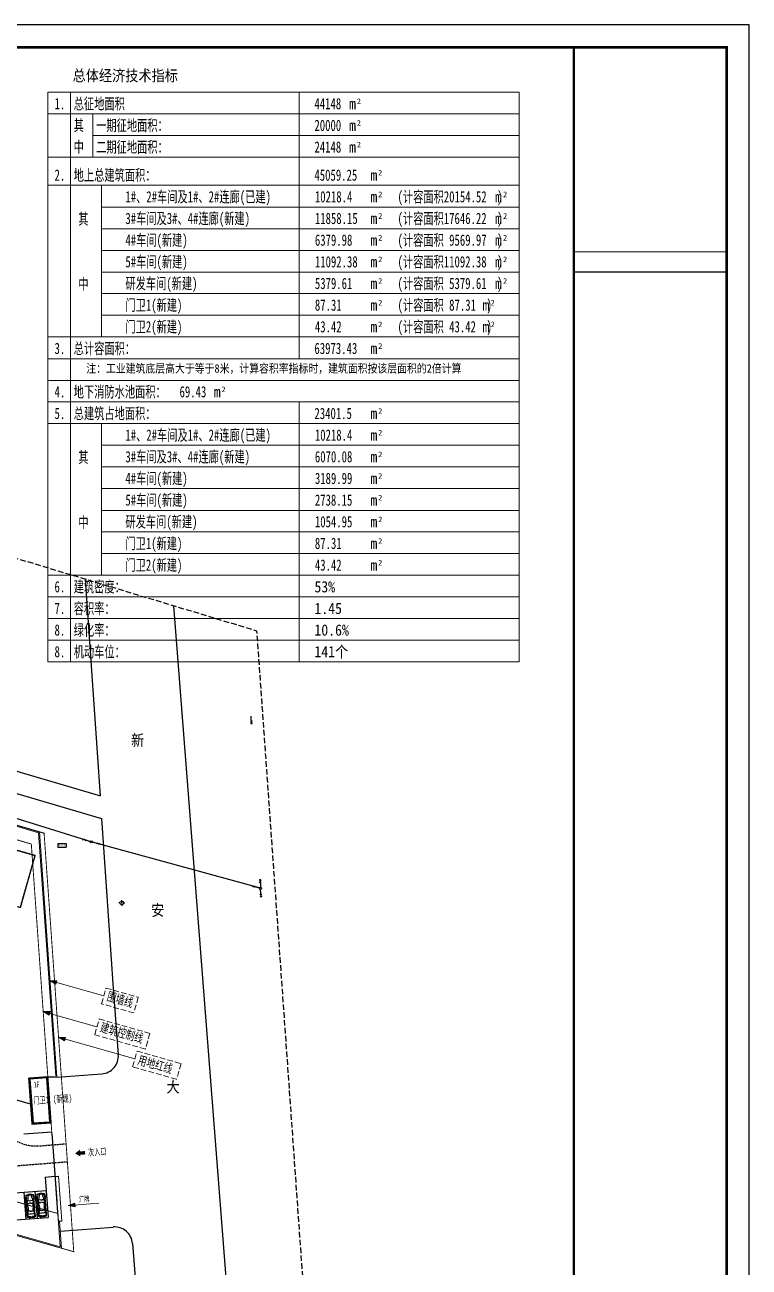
# Model space of a CAD drawing. Header units: metres. Extents: x 221342 to 221936, y -165780 to -165359.
# Drawn here: x 221775.1 to 221936.2, y -165635.7 to -165359.3 of the extents above; entities that cross this region are included whole.
import ezdxf

# ---------------------------------------------------------------- set-up
doc = ezdxf.new("R2010")
doc.units = ezdxf.units.M
for name, pattern in [('CENTER', [5.08, 3.175, -0.635, 0.635, -0.635]), ('DASH', [0.35, 0.25, -0.1]), ('X33', [28, 25, -3])]:
    doc.linetypes.add(name, pattern=pattern)
doc.layers.add('0-道路', color=22, linetype='Continuous', lineweight=0)
doc.layers.add('地形图', color=250, linetype='Continuous', lineweight=13)
for name, color, linetype in [('biao1', 5, 'Continuous'), ('COLUMN', 220, 'Continuous'), ('DLSS', 4, 'Continuous'), ('PUB_DIM', 3, 'Continuous'), ('SOLID_HATCH', 251, 'Continuous'), ('TK', 3, 'Continuous'), ('WALL', 51, 'Continuous'), ('zt-道路', 240, 'Continuous'), ('工矿建筑物及其它设施', 231, 'Continuous'), ('测量控制点', 1, 'Continuous'), ('消防车道', 3, 'Continuous'), ('管线及附属设施', 4, 'Continuous'), ('绿化', 3, 'Continuous')]:
    doc.layers.add(name, color=color, linetype=linetype)
doc.styles.add('-黑体', font='txt', dxfattribs={"width": 0.7})

# ---------------------------------------------------------------- blocks, each defined once
blk = doc.blocks.new('117001')
at = {"layer": '测量控制点', "color": 1, "linetype": 'Continuous', "flags": 128}
for points in [[(-0.4, 0), (-0.65, 0)], [(0, 0.4), (0, 0.65)], [(0.4, 0), (0.65, 0)], [(0, -0.4), (0, -0.65)]]:
    blk.add_lwpolyline(points, dxfattribs=at)
at = {"layer": '测量控制点', "color": 1, "linetype": 'Continuous'}
blk.add_circle((0, 0), 0.4, dxfattribs=at)
at = {"layer": '测量控制点', "color": 1}
blk.add_point((0, 0), dxfattribs=at)
blk = doc.blocks.new('511301')
at = {"layer": '管线及附属设施', "color": 4, "linetype": 'Continuous', "flags": 128}
for points in [[(2, 0), (0.25, 0)], [(1.24, 0.15), (1.5, 0), (1.24, -0.15)], [(1.74, 0.15), (2, 0), (1.74, -0.15)]]:
    blk.add_lwpolyline(points, dxfattribs=at)
blk = doc.blocks.new('604')
at = {"layer": '管线及附属设施', "color": 4, "linetype": 'Continuous'}
blk.add_circle((0, 0), 0.25, dxfattribs=at)
blk = doc.blocks.new('475')
at = {"layer": '工矿建筑物及其它设施', "color": 231, "linetype": 'Continuous', "flags": 128}
for points in [[(-0.9, 0.4), (0.9, 0.4)], [(-0.9, 0.4), (-0.9, -0.4)], [(0.9, 0.4), (0.9, -0.4)], [(-0.9, -0.4), (0.9, -0.4)]]:
    blk.add_lwpolyline(points, dxfattribs=at)
at = {"layer": '工矿建筑物及其它设施', "color": 231}
for points in [[(-0.399857, 0), (-0.599286, 0.013071), (-0.600143, 0)], [(-0.399857, 0), (-0.600143, 0), (-0.599286, -0.013071)], [(-0.399857, 0), (-0.596731, 0.025919), (-0.599286, 0.013071)], [(-0.399857, 0), (-0.599286, -0.013071), (-0.596731, -0.025919)], [(-0.399857, 0), (-0.59252, 0.038323), (-0.596731, 0.025919)], [(-0.399857, 0), (-0.596731, -0.025919), (-0.59252, -0.038323)], [(-0.399857, 0), (-0.586726, 0.050071), (-0.59252, 0.038323)], [(-0.399857, 0), (-0.59252, -0.038323), (-0.586726, -0.050071)], [(-0.399857, 0), (-0.579449, 0.060963), (-0.586726, 0.050071)], [(-0.399857, 0), (-0.586726, -0.050071), (-0.579449, -0.060963)], [(-0.399857, 0), (-0.570812, 0.070812), (-0.579449, 0.060963)], [(-0.399857, 0), (-0.579449, -0.060963), (-0.570812, -0.070812)], [(-0.399857, 0), (-0.560963, 0.079449), (-0.570812, 0.070812)], [(-0.399857, 0), (-0.570812, -0.070812), (-0.560963, -0.079449)], [(-0.399857, 0), (-0.550071, 0.086726), (-0.560963, 0.079449)], [(-0.399857, 0), (-0.560963, -0.079449), (-0.550071, -0.086726)], [(-0.399857, 0), (-0.538323, 0.09252), (-0.550071, 0.086726)], [(-0.399857, 0), (-0.550071, -0.086726), (-0.538323, -0.09252)], [(-0.399857, 0), (-0.525919, 0.096731), (-0.538323, 0.09252)], [(-0.399857, 0), (-0.538323, -0.09252), (-0.525919, -0.096731)], [(-0.399857, 0), (-0.513071, 0.099286), (-0.525919, 0.096731)], [(-0.399857, 0), (-0.525919, -0.096731), (-0.513071, -0.099286)], [(-0.399857, 0), (-0.5, 0.100143), (-0.513071, 0.099286)], [(-0.399857, 0), (-0.513071, -0.099286), (-0.5, -0.100143)], [(-0.399857, 0), (-0.486929, 0.099286), (-0.5, 0.100143)], [(-0.399857, 0), (-0.5, -0.100143), (-0.486929, -0.099286)], [(-0.399857, 0), (-0.474081, 0.096731), (-0.486929, 0.099286)], [(-0.399857, 0), (-0.486929, -0.099286), (-0.474081, -0.096731)], [(-0.399857, 0), (-0.461677, 0.09252), (-0.474081, 0.096731)], [(-0.399857, 0), (-0.474081, -0.096731), (-0.461677, -0.09252)], [(-0.399857, 0), (-0.449929, 0.086726), (-0.461677, 0.09252)], [(-0.399857, 0), (-0.461677, -0.09252), (-0.449929, -0.086726)], [(-0.399857, 0), (-0.439037, 0.079449), (-0.449929, 0.086726)], [(-0.399857, 0), (-0.449929, -0.086726), (-0.439037, -0.079449)], [(-0.399857, 0), (-0.429188, 0.070812), (-0.439037, 0.079449)], [(-0.399857, 0), (-0.439037, -0.079449), (-0.429188, -0.070812)], [(-0.399857, 0), (-0.420551, 0.060963), (-0.429188, 0.070812)], [(-0.399857, 0), (-0.429188, -0.070812), (-0.420551, -0.060963)], [(-0.399857, 0), (-0.413274, 0.050071), (-0.420551, 0.060963)], [(-0.399857, 0), (-0.420551, -0.060963), (-0.413274, -0.050071)], [(-0.399857, 0), (-0.40748, 0.038323), (-0.413274, 0.050071)], [(-0.399857, 0), (-0.413274, -0.050071), (-0.40748, -0.038323)], [(-0.399857, 0), (-0.403269, 0.025919), (-0.40748, 0.038323)], [(-0.399857, 0), (-0.40748, -0.038323), (-0.403269, -0.025919)], [(-0.399857, 0), (-0.400714, 0.013071), (-0.403269, 0.025919)], [(-0.399857, 0), (-0.403269, -0.025919), (-0.400714, -0.013071)], [(-0.399857, 0), (-0.400714, -0.013071), (-0.399857, 0)], [(0.100143, 0), (-0.099286, 0.013071), (-0.100143, 0)], [(0.100143, 0), (-0.100143, 0), (-0.099286, -0.013071)], [(0.100143, 0), (-0.096731, 0.025919), (-0.099286, 0.013071)], [(0.100143, 0), (-0.099286, -0.013071), (-0.096731, -0.025919)], [(0.100143, 0), (-0.09252, 0.038323), (-0.096731, 0.025919)], [(0.100143, 0), (-0.096731, -0.025919), (-0.09252, -0.038323)], [(0.100143, 0), (-0.086726, 0.050071), (-0.09252, 0.038323)], [(0.100143, 0), (-0.09252, -0.038323), (-0.086726, -0.050071)], [(0.100143, 0), (-0.079449, 0.060963), (-0.086726, 0.050071)], [(0.100143, 0), (-0.086726, -0.050071), (-0.079449, -0.060963)], [(0.100143, 0), (-0.070812, 0.070812), (-0.079449, 0.060963)], [(0.100143, 0), (-0.079449, -0.060963), (-0.070812, -0.070812)], [(0.100143, 0), (-0.060963, 0.079449), (-0.070812, 0.070812)], [(0.100143, 0), (-0.070812, -0.070812), (-0.060963, -0.079449)], [(0.100143, 0), (-0.050071, 0.086726), (-0.060963, 0.079449)], [(0.100143, 0), (-0.060963, -0.079449), (-0.050071, -0.086726)], [(0.100143, 0), (-0.038323, 0.09252), (-0.050071, 0.086726)], [(0.100143, 0), (-0.050071, -0.086726), (-0.038323, -0.09252)], [(0.100143, 0), (-0.025919, 0.096731), (-0.038323, 0.09252)], [(0.100143, 0), (-0.038323, -0.09252), (-0.025919, -0.096731)], [(0.100143, 0), (-0.013071, 0.099286), (-0.025919, 0.096731)], [(0.100143, 0), (-0.025919, -0.096731), (-0.013071, -0.099286)], [(0.100143, 0), (0, 0.100143), (-0.013071, 0.099286)], [(0.100143, 0), (-0.013071, -0.099286), (0, -0.100143)], [(0.100143, 0), (0.013071, 0.099286), (0, 0.100143)], [(0.100143, 0), (0, -0.100143), (0.013071, -0.099286)], [(0.100143, 0), (0.025919, 0.096731), (0.013071, 0.099286)], [(0.100143, 0), (0.013071, -0.099286), (0.025919, -0.096731)], [(0.100143, 0), (0.038323, 0.09252), (0.025919, 0.096731)], [(0.100143, 0), (0.025919, -0.096731), (0.038323, -0.09252)], [(0.100143, 0), (0.050071, 0.086726), (0.038323, 0.09252)], [(0.100143, 0), (0.038323, -0.09252), (0.050071, -0.086726)], [(0.100143, 0), (0.060963, 0.079449), (0.050071, 0.086726)], [(0.100143, 0), (0.050071, -0.086726), (0.060963, -0.079449)], [(0.100143, 0), (0.070812, 0.070812), (0.060963, 0.079449)], [(0.100143, 0), (0.060963, -0.079449), (0.070812, -0.070812)], [(0.100143, 0), (0.079449, 0.060963), (0.070812, 0.070812)], [(0.100143, 0), (0.070812, -0.070812), (0.079449, -0.060963)], [(0.100143, 0), (0.086726, 0.050071), (0.079449, 0.060963)], [(0.100143, 0), (0.079449, -0.060963), (0.086726, -0.050071)], [(0.100143, 0), (0.09252, 0.038323), (0.086726, 0.050071)], [(0.100143, 0), (0.086726, -0.050071), (0.09252, -0.038323)], [(0.100143, 0), (0.096731, 0.025919), (0.09252, 0.038323)], [(0.100143, 0), (0.09252, -0.038323), (0.096731, -0.025919)], [(0.100143, 0), (0.099286, 0.013071), (0.096731, 0.025919)], [(0.100143, 0), (0.096731, -0.025919), (0.099286, -0.013071)], [(0.100143, 0), (0.099286, -0.013071), (0.100143, 0)], [(0.600143, 0), (0.400714, 0.013071), (0.399857, 0)], [(0.600143, 0), (0.399857, 0), (0.400714, -0.013071)], [(0.600143, 0), (0.403269, 0.025919), (0.400714, 0.013071)], [(0.600143, 0), (0.400714, -0.013071), (0.403269, -0.025919)], [(0.600143, 0), (0.40748, 0.038323), (0.403269, 0.025919)], [(0.600143, 0), (0.403269, -0.025919), (0.40748, -0.038323)], [(0.600143, 0), (0.413274, 0.050071), (0.40748, 0.038323)], [(0.600143, 0), (0.40748, -0.038323), (0.413274, -0.050071)], [(0.600143, 0), (0.420551, 0.060963), (0.413274, 0.050071)], [(0.600143, 0), (0.413274, -0.050071), (0.420551, -0.060963)], [(0.600143, 0), (0.429188, 0.070812), (0.420551, 0.060963)], [(0.600143, 0), (0.420551, -0.060963), (0.429188, -0.070812)], [(0.600143, 0), (0.439037, 0.079449), (0.429188, 0.070812)], [(0.600143, 0), (0.429188, -0.070812), (0.439037, -0.079449)], [(0.600143, 0), (0.449929, 0.086726), (0.439037, 0.079449)], [(0.600143, 0), (0.439037, -0.079449), (0.449929, -0.086726)], [(0.600143, 0), (0.461677, 0.09252), (0.449929, 0.086726)], [(0.600143, 0), (0.449929, -0.086726), (0.461677, -0.09252)], [(0.600143, 0), (0.474081, 0.096731), (0.461677, 0.09252)], [(0.600143, 0), (0.461677, -0.09252), (0.474081, -0.096731)], [(0.600143, 0), (0.486929, 0.099286), (0.474081, 0.096731)], [(0.600143, 0), (0.474081, -0.096731), (0.486929, -0.099286)], [(0.600143, 0), (0.5, 0.100143), (0.486929, 0.099286)], [(0.600143, 0), (0.486929, -0.099286), (0.5, -0.100143)], [(0.600143, 0), (0.513071, 0.099286), (0.5, 0.100143)], [(0.600143, 0), (0.5, -0.100143), (0.513071, -0.099286)], [(0.600143, 0), (0.525919, 0.096731), (0.513071, 0.099286)], [(0.600143, 0), (0.513071, -0.099286), (0.525919, -0.096731)], [(0.600143, 0), (0.538323, 0.09252), (0.525919, 0.096731)], [(0.600143, 0), (0.525919, -0.096731), (0.538323, -0.09252)], [(0.600143, 0), (0.550071, 0.086726), (0.538323, 0.09252)], [(0.600143, 0), (0.538323, -0.09252), (0.550071, -0.086726)], [(0.600143, 0), (0.560963, 0.079449), (0.550071, 0.086726)], [(0.600143, 0), (0.550071, -0.086726), (0.560963, -0.079449)], [(0.600143, 0), (0.570812, 0.070812), (0.560963, 0.079449)], [(0.600143, 0), (0.560963, -0.079449), (0.570812, -0.070812)], [(0.600143, 0), (0.579449, 0.060963), (0.570812, 0.070812)], [(0.600143, 0), (0.570812, -0.070812), (0.579449, -0.060963)], [(0.600143, 0), (0.586726, 0.050071), (0.579449, 0.060963)], [(0.600143, 0), (0.579449, -0.060963), (0.586726, -0.050071)], [(0.600143, 0), (0.59252, 0.038323), (0.586726, 0.050071)], [(0.600143, 0), (0.586726, -0.050071), (0.59252, -0.038323)], [(0.600143, 0), (0.596731, 0.025919), (0.59252, 0.038323)], [(0.600143, 0), (0.59252, -0.038323), (0.596731, -0.025919)], [(0.600143, 0), (0.599286, 0.013071), (0.596731, 0.025919)], [(0.600143, 0), (0.596731, -0.025919), (0.599286, -0.013071)], [(0.600143, 0), (0.599286, -0.013071), (0.600143, 0)]]:
    blk.add_solid(points, dxfattribs=at)
blk = doc.blocks.new('jhhjj')
at = {"layer": 'COLUMN', "linetype": 'Continuous'}
h = blk.add_hatch(color=220, dxfattribs=at)
h.paths.add_polyline_path([(517197310, 382737018), (517196508, 382735929), (517197821, 382735607)])
h.paths.add_polyline_path([(517198496, 382737048), (517197438, 382736665), (517197693, 382735960), (517198751, 382736343)])
blk = doc.blocks.new('_F27')
for p, q in [((-2489, 522), (-2514, 196)), ((-2514, -206), (-2514, 196)), ((-2489, 522), (-2426, 736)), ((-2426, 736), (-2389, 824)), ((-2389, 824), (-1610, 874)), ((-2389, 824), (-1560, 874)), ((-2264, 812), (-2389, 824)), ((-2364, 522), (-2389, 196)), ((-2389, -206), (-2389, 196)), ((-2326, 736), (-2364, 522)), ((-2326, 736), (-2351, 596)), ((-2351, 594), (-2351, 596)), ((-2326, 736), (-2288, 811)), ((-2301, 196), (-2276, 522)), ((-2301, 196), (-2301, -206)), ((-2200, 786), (-2288, 811)), ((-2276, 522), (-2238, 736)), ((-2200, 786), (-2238, 736)), ((-1560, 874), (-2212, 815)), ((-2208, 815), (-2211, 814)), ((-1660, 862), (-2208, 815)), ((-1446, 761), (-2200, 786)), ((-1622, 510), (-1685, 196)), ((-1685, -206), (-1685, 196)), ((-1560, 874), (-1660, 862)), ((-1622, 510), (-1547, 698)), ((-1617, 869), (-1620, 866)), ((-1208, 874), (-1610, 874)), ((-1547, 698), (-1446, 761)), ((-1145, 799), (-1446, 761)), ((-1019, 572), (-1446, 761)), ((-1208, 874), (980, 889)), ((-1145, 799), (-682, 557)), ((-1145, 799), (124, 799)), ((-1082, 145), (-1070, 371)), ((-1082, 145), (-1082, -156)), ((-1070, 371), (-1057, 510)), ((-1019, 572), (-1057, 510)), ((-680, 556), (-1019, 572)), ((-1019, 572), (-479, 547)), ((-743, 849), (-793, 874)), ((-730, 799), (-743, 849)), ((-630, 555), (-730, 799)), ((-680, 556), (-630, 555)), ((-642, 799), (-605, 554)), ((-605, 554), (-630, 555)), ((-479, 547), (-605, 554)), ((61, 547), (-479, 547)), ((-2, 547), (-27, 877)), ((124, 799), (61, 547)), ((61, 547), (564, 572)), ((941, 773), (124, 799)), ((564, 572), (941, 773)), ((564, 572), (614, 522)), ((1079, 748), (614, 522)), ((614, 522), (677, 371)), ((677, 371), (714, 145)), ((714, -156), (714, 145)), ((941, 773), (941, 874)), ((983, 777), (941, 773)), ((941, 773), (987, 765)), ((980, 902), (995, 790)), ((980, 790), (980, 898)), ((995, 790), (980, 790)), ((980, 790), (992, 746)), ((984, 905), (1020, 939)), ((992, 746), (1021, 747)), ((995, 790), (1022, 746)), ((1022, 748), (995, 790)), ((1021, 747), (1022, 748)), ((1053, 768), (1022, 746)), ((1036, 935), (1062, 857)), ((1036, 756), (1079, 748)), ((1051, 889), (1497, 893)), ((1057, 776), (1062, 857)), ((1770, 849), (1058, 784)), ((1204, 585), (1079, 748)), ((1795, 472), (1204, 585)), ((1280, 196), (1204, 585)), ((1280, 196), (1280, -206)), ((1506, 899), (2121, 899)), ((2461, 849), (1770, 849)), ((2222, 397), (1795, 472)), ((2272, 876), (2121, 899)), ((2523, 321), (2222, 397)), ((2272, 876), (2272, 874)), ((2437, 851), (2272, 876)), ((2511, 874), (2287, 874)), ((2398, 849), (2461, 773)), ((2437, 850), (2433, 851)), ((2498, 773), (2436, 849)), ((2511, 874), (2450, 850)), ((2461, 773), (2523, 321)), ((2561, 321), (2498, 773)), ((2599, 773), (2511, 874)), ((2523, 321), (2586, 321)), ((2523, 321), (2561, 196)), ((2580, 196), (2542, 321)), ((2561, 196), (2561, -206)), ((2611, 196), (2574, 321)), ((2580, 321), (2618, 196)), ((2580, 196), (2580, -206)), ((2599, 773), (2687, 321)), ((2611, 196), (2611, -206)), ((2618, -206), (2618, 196)), ((2687, 321), (2699, 196)), ((2699, -206), (2699, 196)), ((-2489, -533), (-2514, -206)), ((-2489, -533), (-2426, -747)), ((-2426, -747), (-2389, -835)), ((-2389, -206), (-2364, -533)), ((-2389, -835), (-2264, -823)), ((-1560, -885), (-2389, -835)), ((-1610, -885), (-2389, -835)), ((-2326, -747), (-2364, -533)), ((-2351, -607), (-2351, -605)), ((-2351, -607), (-2326, -747)), ((-2326, -747), (-2288, -822)), ((-2276, -533), (-2301, -206)), ((-2288, -822), (-2200, -797)), ((-2276, -533), (-2238, -747)), ((-2200, -797), (-2238, -747)), ((-2212, -826), (-1560, -885)), ((-2208, -826), (-2211, -825)), ((-1660, -872), (-2208, -826)), ((-1446, -772), (-2200, -797)), ((-1685, -206), (-1622, -520)), ((-1560, -885), (-1660, -872)), ((-1622, -520), (-1547, -709)), ((-1621, -877), (-1617, -880)), ((-1610, -885), (-1208, -885)), ((-1547, -709), (-1446, -772)), ((-1019, -583), (-1446, -772)), ((-1145, -809), (-1446, -772)), ((-1208, -885), (980, -900)), ((-682, -568), (-1145, -809)), ((-1145, -809), (124, -809)), ((-1070, -382), (-1082, -156)), ((-1057, -520), (-1070, -382)), ((-1019, -583), (-1057, -520)), ((-479, -558), (-1019, -583)), ((-1019, -583), (-680, -567)), ((-743, -860), (-793, -885)), ((-743, -860), (-730, -809)), ((-730, -809), (-630, -566)), ((-680, -567), (-682, -568)), ((-680, -567), (-630, -566)), ((-605, -565), (-642, -809)), ((-630, -566), (-605, -565)), ((-605, -565), (-479, -558)), ((61, -558), (-479, -558)), ((-2, -558), (-27, -884)), ((61, -558), (124, -809)), ((564, -583), (61, -558)), ((941, -784), (124, -809)), ((614, -533), (564, -583)), ((564, -583), (941, -784)), ((677, -382), (614, -533)), ((1079, -759), (614, -533)), ((714, -156), (677, -382)), ((987, -776), (941, -784)), ((983, -788), (941, -784)), ((941, -885), (941, -784)), ((992, -757), (980, -800)), ((995, -800), (980, -800)), ((995, -800), (980, -913)), ((980, -909), (980, -800)), ((984, -916), (1020, -950)), ((992, -757), (1021, -758)), ((995, -800), (1022, -757)), ((1022, -758), (995, -800)), ((1021, -758), (1022, -758)), ((1022, -757), (1053, -779)), ((1036, -767), (1079, -759)), ((1036, -946), (1062, -867)), ((1051, -901), (1497, -904)), ((1057, -787), (1062, -867)), ((1770, -860), (1058, -795)), ((1204, -596), (1079, -759)), ((1204, -596), (1280, -206)), ((1795, -483), (1204, -596)), ((2121, -910), (1506, -910)), ((1770, -860), (2461, -860)), ((1795, -483), (2222, -407)), ((2121, -910), (2272, -887)), ((2270, -887), (2121, -910)), ((2523, -332), (2222, -407)), ((2437, -861), (2272, -887)), ((2272, -885), (2272, -887)), ((2285, -885), (2511, -885)), ((2398, -860), (2461, -784)), ((2436, -860), (2498, -784)), ((2437, -861), (2436, -860)), ((2450, -861), (2511, -885)), ((2523, -332), (2461, -784)), ((2561, -332), (2498, -784)), ((2599, -784), (2511, -885)), ((2523, -332), (2561, -206)), ((2586, -332), (2523, -332)), ((2580, -206), (2542, -332)), ((2618, -6), (2561, -6)), ((2574, -332), (2611, -206)), ((2618, -206), (2580, -332)), ((2687, -332), (2599, -784)), ((2687, -332), (2699, -206))]:
    blk.add_line(p, q)
for centre, start, end in [((990, 898), 132.96497, 179.74535), ((1027, 932), 18.15727, 132.96497), ((1047, 776), 305.15418, 356.86364), ((990, -909), 180.25465, 227.03503), ((1027, -942), 227.03503, 341.84273), ((1047, -787), 3.17983, 54.84582)]:
    blk.add_arc(centre, 10, start, end)
at = {"width": 0.8, "flags": 9}
for tag in ['XSIZE', 'YSIZE']:
    blk.add_attdef(tag, (0, 0), '', height=0.5, dxfattribs=at)

msp = doc.modelspace()

# ---------------------------------------------------------------- hatches: boundary and pattern name
at = {"layer": 'PUB_DIM', "lineweight": 0}
for points in [[(221780.66, -165571.98), (221782.2, -165572), (221781.98, -165572.77)], [(221779.15, -165578.85), (221780.68, -165578.87), (221780.46, -165579.64)], [(221782.55, -165584.58), (221784.09, -165584.6), (221783.87, -165585.37)], [(221784.72, -165622.03), (221786.17, -165621.51), (221786.23, -165622.31)]]:
    msp.add_hatch(color=20, dxfattribs=at).paths.add_polyline_path(points)

# ---------------------------------------------------------------- linework, layer by layer
at = {"color": 1, "linetype": 'CENTER', "ltscale": 0.005, "const_width": 0.2, "flags": 128}
msp.add_lwpolyline([(221603.92, -165580.58), (221610.9, -165556.03), (221478.7, -165518.47), (221496.5, -165456.12), (221779.34, -165539.17), (221785.94, -165632.29), (221603.92, -165580.58)], dxfattribs=at)
at = {"color": 1, "linetype": 'DASH', "ltscale": 0.005, "const_width": 0.2, "flags": 128}
msp.add_lwpolyline([(221484.85, -165520.22), (221501.79, -165460.9), (221776.5, -165541.57), (221782.33, -165623.78), (221605.89, -165573.66)], dxfattribs=at)
at = {"layer": '0-道路', "linetype": 'Continuous'}
for p, q in [((221778.32, -165538.87), (221617.87, -165491.76)), ((221778.09, -165539.05), (221635.31, -165497.13)), ((221781.93, -165593.24), (221778.09, -165539.05)), ((221782.19, -165593.46), (221778.32, -165538.87)), ((221782.93, -165631.19), (221604.11, -165580.39)), ((221783.19, -165631.51), (221604.27, -165580.69)), ((221780.18, -165593.37), (221781.93, -165593.24)), ((221780.19, -165593.61), (221782.19, -165593.46)), ((221782.93, -165631.19), (221781.82, -165615.55)), ((221783.26, -165625.47), (221782.56, -165615.5)), ((221783.74, -165615.4), (221783.74, -165615.4)), ((221782.52, -165625.53), (221783.26, -165625.47)), ((221783.19, -165631.51), (221782.76, -165625.51))]:
    msp.add_line(p, q, dxfattribs=at)
at = {"layer": '0-道路', "linetype": 'Continuous', "flags": 128}
msp.add_lwpolyline([(221782.56, -165615.5), (221781.82, -165615.55), (221782.52, -165625.53), (221783.26, -165625.48)], close=True, dxfattribs=at)
at = {"layer": 'biao1', "color": 5, "linetype": 'Continuous', "flags": 128}
msp.add_lwpolyline([(221827.49, -165551.4), (221789.84, -165541.08), (221745.24, -165527.22), (221697, -165513.97), (221634.14, -165495.01), (221560.55, -165473.5), (221480.71, -165450.26)], dxfattribs=at)
at = {"layer": 'COLUMN', "color": 211, "linetype": 'DASH', "ltscale": 5, "flags": 128}
msp.add_lwpolyline([(221377.58, -165692.79), (221605.98, -165757.66), (221638.77, -165642.23), (221841.27, -165699.75), (221826.7, -165494.17), (221465, -165385.02)], close=True, dxfattribs=at)
at = {"layer": 'DLSS', "linetype": 'X33', "const_width": 0.2, "flags": 128}
msp.add_lwpolyline([(221791.72, -165529.74), (221791.8, -165530.85)], dxfattribs=at)
at = {"layer": 'PUB_DIM', "color": 1, "lineweight": 0}
for p, q in [((221885.06, -165374.26), (221780.18, -165374.26)), ((221780.18, -165374.26), (221885.06, -165374.26)), ((221785.18, -165374.26), (221785.18, -165501.05)), ((221836.1, -165374.26), (221836.1, -165394.97)), ((221780.18, -165379.08), (221885.06, -165379.08)), ((221780.18, -165379.08), (221885.06, -165379.08)), ((221780.18, -165379.08), (221885.06, -165379.08)), ((221780.18, -165379.08), (221885.06, -165379.08)), ((221780.18, -165379.08), (221885.06, -165379.08)), ((221785.18, -165379.08), (221885.06, -165379.08)), ((221785.18, -165379.08), (221885.06, -165379.08)), ((221785.18, -165379.08), (221885.06, -165379.08)), ((221785.18, -165379.08), (221885.06, -165379.08)), ((221785.18, -165379.08), (221885.06, -165379.08)), ((221785.18, -165379.08), (221885.06, -165379.08)), ((221785.18, -165379.08), (221885.06, -165379.08)), ((221785.18, -165379.08), (221885.06, -165379.08)), ((221790.18, -165379.08), (221790.18, -165388.72)), ((221790.18, -165383.9), (221885.06, -165383.9)), ((221790.18, -165383.9), (221885.06, -165383.9)), ((221790.18, -165383.9), (221885.06, -165383.9)), ((221790.18, -165383.9), (221885.06, -165383.9)), ((221790.18, -165383.9), (221885.06, -165383.9)), ((221790.18, -165383.9), (221885.06, -165383.9)), ((221790.18, -165383.9), (221885.06, -165383.9)), ((221790.18, -165383.9), (221885.06, -165383.9)), ((221790.18, -165383.9), (221885.06, -165383.9)), ((221790.18, -165383.9), (221885.06, -165383.9)), ((221790.18, -165383.9), (221885.06, -165383.9)), ((221790.18, -165383.9), (221885.06, -165383.9)), ((221790.18, -165383.9), (221885.06, -165383.9)), ((221780.18, -165388.72), (221885.06, -165388.72)), ((221780.18, -165388.72), (221885.06, -165388.72)), ((221780.18, -165388.72), (221885.06, -165388.72)), ((221780.18, -165388.72), (221885.06, -165388.72)), ((221780.18, -165388.72), (221885.06, -165388.72)), ((221785.18, -165388.72), (221885.06, -165388.72)), ((221785.18, -165388.72), (221885.06, -165388.72)), ((221785.18, -165388.72), (221885.06, -165388.72)), ((221785.18, -165388.72), (221885.06, -165388.72)), ((221785.18, -165388.72), (221885.06, -165388.72)), ((221785.18, -165388.72), (221885.06, -165388.72)), ((221785.18, -165388.72), (221885.06, -165388.72)), ((221785.18, -165388.72), (221885.06, -165388.72)), ((221790.18, -165388.72), (221885.06, -165388.72)), ((221790.18, -165388.72), (221885.06, -165388.72)), ((221790.18, -165388.72), (221885.06, -165388.72)), ((221790.18, -165388.72), (221885.06, -165388.72)), ((221790.18, -165388.72), (221885.06, -165388.72)), ((221790.18, -165388.72), (221885.06, -165388.72)), ((221790.18, -165388.72), (221885.06, -165388.72)), ((221790.18, -165388.72), (221885.06, -165388.72)), ((221790.18, -165388.72), (221885.06, -165388.72)), ((221790.18, -165388.72), (221885.06, -165388.72)), ((221790.18, -165388.72), (221885.06, -165388.72)), ((221790.18, -165388.72), (221885.06, -165388.72)), ((221780.18, -165394.97), (221885.06, -165394.97)), ((221785.18, -165394.97), (221885.06, -165394.97)), ((221785.18, -165394.97), (221885.06, -165394.97)), ((221785.18, -165394.97), (221885.06, -165394.97)), ((221792.08, -165394.97), (221792.08, -165428.72)), ((221836.1, -165394.97), (221836.1, -165433.55)), ((221792.08, -165399.8), (221885.06, -165399.8)), ((221792.08, -165399.8), (221885.06, -165399.8)), ((221792.08, -165399.8), (221885.06, -165399.8)), ((221792.08, -165399.8), (221885.06, -165399.8)), ((221792.08, -165404.62), (221885.06, -165404.62)), ((221792.08, -165404.62), (221885.06, -165404.62)), ((221792.08, -165404.62), (221885.06, -165404.62)), ((221792.08, -165404.62), (221885.06, -165404.62)), ((221792.08, -165409.44), (221885.06, -165409.44)), ((221792.08, -165409.44), (221885.06, -165409.44)), ((221792.08, -165409.44), (221885.06, -165409.44)), ((221792.08, -165409.44), (221885.06, -165409.44)), ((221792.08, -165414.26), (221885.06, -165414.26)), ((221792.08, -165414.26), (221885.06, -165414.26)), ((221792.08, -165414.26), (221885.06, -165414.26)), ((221792.08, -165414.26), (221885.06, -165414.26)), ((221792.08, -165419.08), (221885.06, -165419.08)), ((221792.08, -165419.08), (221885.06, -165419.08)), ((221792.08, -165419.08), (221885.06, -165419.08)), ((221792.08, -165419.08), (221885.06, -165419.08)), ((221792.08, -165423.9), (221885.06, -165423.9)), ((221792.08, -165423.9), (221885.06, -165423.9)), ((221792.08, -165423.9), (221885.06, -165423.9)), ((221792.08, -165423.9), (221885.06, -165423.9)), ((221780.18, -165428.72), (221885.06, -165428.72)), ((221780.18, -165433.55), (221885.06, -165433.55)), ((221780.18, -165438.37), (221885.06, -165438.37)), ((221780.18, -165443.19), (221885.06, -165443.19)), ((221780.18, -165443.19), (221885.06, -165443.19)), ((221792.08, -165443.19), (221885.06, -165443.19)), ((221792.08, -165443.19), (221885.06, -165443.19)), ((221792.08, -165443.19), (221885.06, -165443.19)), ((221836.1, -165443.19), (221836.1, -165491.4)), ((221780.18, -165448.01), (221885.06, -165448.01)), ((221792.08, -165448.01), (221792.08, -165481.76)), ((221792.08, -165452.83), (221885.06, -165452.83)), ((221792.08, -165452.83), (221885.06, -165452.83)), ((221792.08, -165452.83), (221885.06, -165452.83)), ((221792.08, -165452.83), (221885.06, -165452.83)), ((221792.08, -165457.65), (221885.06, -165457.65)), ((221792.08, -165457.65), (221885.06, -165457.65)), ((221792.08, -165457.65), (221885.06, -165457.65)), ((221792.08, -165457.65), (221885.06, -165457.65)), ((221792.08, -165462.47), (221885.06, -165462.47)), ((221792.08, -165462.47), (221885.06, -165462.47)), ((221792.08, -165462.47), (221885.06, -165462.47)), ((221792.08, -165462.47), (221885.06, -165462.47)), ((221792.08, -165467.3), (221885.06, -165467.3)), ((221792.08, -165472.12), (221885.06, -165472.12)), ((221792.08, -165476.94), (221885.06, -165476.94)), ((221792.08, -165476.94), (221885.06, -165476.94)), ((221792.08, -165476.94), (221885.06, -165476.94)), ((221792.08, -165476.94), (221885.06, -165476.94)), ((221792.08, -165476.94), (221885.06, -165476.94)), ((221792.08, -165476.94), (221885.06, -165476.94)), ((221792.08, -165476.94), (221885.06, -165476.94)), ((221792.08, -165476.94), (221885.06, -165476.94)), ((221792.08, -165476.94), (221885.06, -165476.94)), ((221792.08, -165476.94), (221885.06, -165476.94)), ((221792.08, -165476.94), (221885.06, -165476.94)), ((221792.08, -165476.94), (221885.06, -165476.94)), ((221792.08, -165476.94), (221885.06, -165476.94)), ((221792.08, -165476.94), (221885.06, -165476.94)), ((221792.08, -165476.94), (221885.06, -165476.94)), ((221792.08, -165476.94), (221885.06, -165476.94)), ((221792.08, -165476.94), (221885.06, -165476.94)), ((221792.08, -165476.94), (221885.06, -165476.94)), ((221792.08, -165476.94), (221885.06, -165476.94)), ((221792.08, -165476.94), (221885.06, -165476.94)), ((221792.08, -165476.94), (221885.06, -165476.94)), ((221792.08, -165476.94), (221885.06, -165476.94)), ((221792.08, -165476.94), (221885.06, -165476.94)), ((221792.08, -165476.94), (221885.06, -165476.94)), ((221792.08, -165476.94), (221885.06, -165476.94)), ((221792.08, -165476.94), (221885.06, -165476.94)), ((221792.08, -165476.94), (221885.06, -165476.94)), ((221792.08, -165476.94), (221885.06, -165476.94)), ((221792.08, -165476.94), (221885.06, -165476.94)), ((221792.08, -165476.94), (221885.06, -165476.94)), ((221792.08, -165476.94), (221885.06, -165476.94)), ((221792.08, -165476.94), (221885.06, -165476.94)), ((221792.08, -165476.94), (221885.06, -165476.94)), ((221792.08, -165476.94), (221885.06, -165476.94)), ((221792.08, -165476.94), (221885.06, -165476.94)), ((221792.08, -165476.94), (221885.06, -165476.94)), ((221792.08, -165476.94), (221885.06, -165476.94)), ((221792.08, -165476.94), (221885.06, -165476.94)), ((221792.08, -165476.94), (221885.06, -165476.94)), ((221792.08, -165476.94), (221885.06, -165476.94)), ((221792.08, -165476.94), (221885.06, -165476.94)), ((221792.08, -165476.94), (221885.06, -165476.94)), ((221792.08, -165476.94), (221885.06, -165476.94)), ((221792.08, -165476.94), (221885.06, -165476.94)), ((221792.08, -165476.94), (221885.06, -165476.94)), ((221792.08, -165476.94), (221885.06, -165476.94)), ((221792.08, -165476.94), (221885.06, -165476.94)), ((221792.08, -165476.94), (221885.06, -165476.94)), ((221792.08, -165476.94), (221885.06, -165476.94)), ((221792.08, -165476.94), (221885.06, -165476.94)), ((221792.08, -165476.94), (221885.06, -165476.94)), ((221792.08, -165476.94), (221885.06, -165476.94)), ((221792.08, -165476.94), (221885.06, -165476.94)), ((221792.08, -165476.94), (221885.06, -165476.94)), ((221792.08, -165476.94), (221885.06, -165476.94)), ((221792.08, -165476.94), (221885.06, -165476.94)), ((221792.08, -165476.94), (221885.06, -165476.94)), ((221792.08, -165476.94), (221885.06, -165476.94)), ((221796.26, -165476.94), (221885.06, -165476.94)), ((221796.26, -165476.94), (221885.06, -165476.94)), ((221796.26, -165476.94), (221885.06, -165476.94)), ((221796.26, -165476.94), (221885.06, -165476.94)), ((221796.26, -165476.94), (221885.06, -165476.94)), ((221796.26, -165476.94), (221885.06, -165476.94)), ((221796.26, -165476.94), (221885.06, -165476.94)), ((221796.26, -165476.94), (221885.06, -165476.94)), ((221796.26, -165476.94), (221885.06, -165476.94)), ((221796.26, -165476.94), (221885.06, -165476.94)), ((221796.26, -165476.94), (221885.06, -165476.94)), ((221796.26, -165476.94), (221885.06, -165476.94)), ((221796.26, -165476.94), (221885.06, -165476.94)), ((221796.26, -165476.94), (221885.06, -165476.94)), ((221796.26, -165476.94), (221885.06, -165476.94)), ((221796.26, -165476.94), (221885.06, -165476.94)), ((221796.26, -165476.94), (221885.06, -165476.94)), ((221796.26, -165476.94), (221885.06, -165476.94)), ((221796.26, -165476.94), (221885.06, -165476.94)), ((221796.26, -165476.94), (221885.06, -165476.94)), ((221796.26, -165476.94), (221885.06, -165476.94)), ((221796.26, -165476.94), (221885.06, -165476.94)), ((221796.26, -165476.94), (221885.06, -165476.94)), ((221796.26, -165476.94), (221885.06, -165476.94)), ((221796.26, -165476.94), (221885.06, -165476.94)), ((221796.26, -165476.94), (221885.06, -165476.94)), ((221780.18, -165481.76), (221885.06, -165481.76)), ((221780.18, -165481.76), (221885.06, -165481.76)), ((221785.18, -165481.76), (221885.06, -165481.76)), ((221785.18, -165481.76), (221885.06, -165481.76)), ((221785.18, -165481.76), (221885.06, -165481.76)), ((221785.18, -165481.76), (221885.06, -165481.76)), ((221785.18, -165481.76), (221885.06, -165481.76)), ((221785.18, -165481.76), (221885.06, -165481.76)), ((221785.18, -165481.76), (221885.06, -165481.76)), ((221785.18, -165481.76), (221885.06, -165481.76)), ((221785.18, -165481.76), (221885.06, -165481.76)), ((221785.18, -165481.76), (221885.06, -165481.76)), ((221785.18, -165481.76), (221885.06, -165481.76)), ((221785.18, -165481.76), (221885.06, -165481.76)), ((221785.18, -165481.76), (221885.06, -165481.76)), ((221785.18, -165481.76), (221885.06, -165481.76)), ((221785.18, -165481.76), (221885.06, -165481.76)), ((221785.18, -165481.76), (221885.06, -165481.76)), ((221785.18, -165481.76), (221885.06, -165481.76)), ((221785.18, -165481.76), (221885.06, -165481.76)), ((221785.18, -165481.76), (221885.06, -165481.76)), ((221785.18, -165481.76), (221885.06, -165481.76)), ((221785.18, -165481.76), (221885.06, -165481.76)), ((221785.18, -165481.76), (221885.06, -165481.76)), ((221785.18, -165481.76), (221885.06, -165481.76)), ((221785.18, -165481.76), (221885.06, -165481.76)), ((221785.18, -165481.76), (221885.06, -165481.76)), ((221785.18, -165481.76), (221885.06, -165481.76)), ((221785.18, -165481.76), (221885.06, -165481.76)), ((221785.18, -165481.76), (221885.06, -165481.76)), ((221785.18, -165481.76), (221885.06, -165481.76)), ((221785.18, -165481.76), (221885.06, -165481.76)), ((221785.18, -165481.76), (221885.06, -165481.76)), ((221785.18, -165481.76), (221885.06, -165481.76)), ((221785.18, -165481.76), (221885.06, -165481.76)), ((221785.18, -165481.76), (221885.06, -165481.76)), ((221785.18, -165481.76), (221885.06, -165481.76)), ((221785.18, -165481.76), (221885.06, -165481.76)), ((221785.18, -165481.76), (221885.06, -165481.76)), ((221785.18, -165481.76), (221885.06, -165481.76)), ((221785.18, -165481.76), (221885.06, -165481.76)), ((221785.18, -165481.76), (221885.06, -165481.76)), ((221785.18, -165481.76), (221885.06, -165481.76)), ((221785.18, -165481.76), (221885.06, -165481.76)), ((221785.18, -165481.76), (221885.06, -165481.76)), ((221785.18, -165481.76), (221885.06, -165481.76)), ((221785.18, -165481.76), (221885.06, -165481.76)), ((221785.18, -165481.76), (221885.06, -165481.76)), ((221785.18, -165481.76), (221885.06, -165481.76)), ((221785.18, -165481.76), (221885.06, -165481.76)), ((221785.18, -165481.76), (221885.06, -165481.76)), ((221785.18, -165481.76), (221885.06, -165481.76)), ((221785.18, -165481.76), (221885.06, -165481.76)), ((221785.18, -165481.76), (221885.06, -165481.76)), ((221785.18, -165481.76), (221885.06, -165481.76)), ((221792.08, -165481.76), (221885.06, -165481.76)), ((221792.08, -165481.76), (221885.06, -165481.76)), ((221792.08, -165481.76), (221885.06, -165481.76)), ((221796.26, -165481.76), (221885.06, -165481.76)), ((221796.26, -165481.76), (221885.06, -165481.76)), ((221796.26, -165481.76), (221885.06, -165481.76)), ((221796.26, -165481.76), (221885.06, -165481.76)), ((221796.26, -165481.76), (221885.06, -165481.76)), ((221796.26, -165481.76), (221885.06, -165481.76)), ((221796.26, -165481.76), (221885.06, -165481.76)), ((221796.26, -165481.76), (221885.06, -165481.76)), ((221796.26, -165481.76), (221885.06, -165481.76)), ((221796.26, -165481.76), (221885.06, -165481.76)), ((221796.26, -165481.76), (221885.06, -165481.76)), ((221796.26, -165481.76), (221885.06, -165481.76)), ((221796.26, -165481.76), (221885.06, -165481.76)), ((221796.26, -165481.76), (221885.06, -165481.76)), ((221796.26, -165481.76), (221885.06, -165481.76)), ((221796.26, -165481.76), (221885.06, -165481.76)), ((221796.26, -165481.76), (221885.06, -165481.76)), ((221796.26, -165481.76), (221885.06, -165481.76)), ((221796.26, -165481.76), (221885.06, -165481.76)), ((221796.26, -165481.76), (221885.06, -165481.76)), ((221796.26, -165481.76), (221885.06, -165481.76)), ((221796.26, -165481.76), (221885.06, -165481.76)), ((221796.26, -165481.76), (221885.06, -165481.76)), ((221796.26, -165481.76), (221885.06, -165481.76)), ((221796.26, -165481.76), (221885.06, -165481.76)), ((221796.26, -165481.76), (221885.06, -165481.76)), ((221836.1, -165491.4), (221836.1, -165481.76)), ((221836.1, -165481.76), (221836.1, -165501.05)), ((221780.18, -165486.58), (221885.06, -165486.58)), ((221780.18, -165491.4), (221885.06, -165491.4)), ((221785.18, -165491.4), (221885.06, -165491.4)), ((221780.18, -165496.22), (221885.06, -165496.22)), ((221780.18, -165496.22), (221885.06, -165496.22)), ((221785.18, -165496.22), (221885.06, -165496.22)), ((221785.18, -165496.22), (221885.06, -165496.22)), ((221785.18, -165496.22), (221885.06, -165496.22)), ((221780.18, -165501.05), (221885.06, -165501.05)), ((221785.18, -165501.05), (221885.06, -165501.05)), ((221785.18, -165501.05), (221885.06, -165501.05))]:
    msp.add_line(p, q, dxfattribs=at)
at = {"layer": 'PUB_DIM', "color": 20, "lineweight": 0}
for p, q in [((221781.86, -165572.32), (221792.62, -165575.37)), ((221780.34, -165579.19), (221791.1, -165582.25)), ((221783.55, -165584.86), (221799.53, -165589.4)), ((221785.96, -165621.93), (221791.49, -165621.48))]:
    msp.add_line(p, q, dxfattribs=at)
at = {"layer": 'PUB_DIM', "color": 1, "lineweight": 0}
msp.add_lwpolyline([(221780.18, -165501.05), (221780.18, -165374.26), (221885.06, -165374.26), (221885.06, -165501.05)], dxfattribs=at)
at = {"layer": 'PUB_DIM', "color": 20, "lineweight": 0, "flags": 128}
for points in [[(221780.66, -165571.98), (221782.2, -165572), (221781.98, -165572.77), (221780.66, -165571.98)], [(221779.15, -165578.85), (221780.68, -165578.87), (221780.46, -165579.64), (221779.15, -165578.85)], [(221782.55, -165584.58), (221784.09, -165584.6), (221783.87, -165585.37), (221782.55, -165584.58)], [(221784.72, -165622.03), (221786.17, -165621.51), (221786.23, -165622.31), (221784.72, -165622.03)]]:
    msp.add_lwpolyline(points, dxfattribs=at)
at = {"layer": 'PUB_DIM', "color": 20, "linetype": 'DASH', "lineweight": 0, "ltscale": 5}
for points in [[(221793.11, -165573.63), (221800.29, -165575.67), (221799.3, -165579.16), (221792.12, -165577.12)], [(221791.6, -165580.5), (221802.86, -165583.7), (221801.87, -165587.2), (221790.6, -165584)], [(221800.02, -165587.65), (221809.8, -165590.43), (221808.81, -165593.92), (221799.03, -165591.14)]]:
    msp.add_lwpolyline(points, close=True, dxfattribs=at)
at = {"layer": 'SOLID_HATCH', "linetype": 'Continuous'}
for p, q in [((221635.15, -165496.83), (221779.34, -165539.17)), ((221775.93, -165593.68), (221776.66, -165603.89)), ((221781.07, -165605.97), (221782.14, -165621.1)), ((221774.82, -165619.06), (221775.28, -165625.04)), ((221777.31, -165618.86), (221777.77, -165624.84))]:
    msp.add_line(p, q, dxfattribs=at)
at = {"layer": 'TK'}
msp.add_lwpolyline([(221341.68, -165779.75), (221936.18, -165779.75), (221936.18, -165359.25), (221341.68, -165359.25)], close=True, dxfattribs=at)
at = {"layer": 'TK', "const_width": 0.6}
msp.add_lwpolyline([(221354.18, -165774.75), (221931.18, -165774.75), (221931.18, -165364.25), (221354.18, -165364.25)], close=True, dxfattribs=at)
at = {"layer": 'TK'}
for points, const_width in [([(221897.18, -165774.75), (221897.18, -165364.25)], 0.5), ([(221897.18, -165409.75), (221931.18, -165409.75)], 0.25), ([(221897.18, -165414.25), (221931.18, -165414.25)], 0.25)]:
    msp.add_lwpolyline(points, dxfattribs=dict(at, const_width=const_width))
at = {"layer": 'WALL', "color": 0, "linetype": 'Continuous', "const_width": 0.3}
msp.add_lwpolyline([(221775.93, -165593.68), (221776.66, -165603.89), (221780.88, -165603.59), (221780.16, -165593.38)], close=True, dxfattribs=at)
at = {"layer": 'WALL', "color": 20, "linetype": 'Continuous'}
msp.add_lwpolyline([(221776.19, -165593.9), (221776.88, -165603.63), (221780.63, -165603.37), (221779.94, -165593.63)], close=True, dxfattribs=at)
at = {"layer": 'WALL', "color": 51, "linetype": 'Continuous'}
msp.add_lwpolyline([(221776.66, -165603.89), (221780.88, -165603.59)], dxfattribs=at)
at = {"layer": 'zt-道路', "linetype": 'Continuous'}
for p, q in [((221788.5, -165482.64), (221791.8, -165530.85)), ((221635.86, -165484.79), (221791.86, -165530.87)), ((221826.37, -165722.04), (221808.21, -165488.59)), ((221639.4, -165490.87), (221792.14, -165535.88)), ((221792.14, -165535.88), (221794.74, -165573.75)), ((221763.87, -165540.29), (221777.34, -165544.12)), ((221774.06, -165555.66), (221777.34, -165544.12)), ((221794.74, -165573.75), (221795.84, -165588.42)), ((221776.34, -165599.43), (221752.87, -165592.76)), ((221782.17, -165593.46), (221792.16, -165592.71)), ((221774.8, -165606.03), (221781.04, -165605.58)), ((221779.57, -165615.68), (221781.74, -165615.51)), ((221779.57, -165615.68), (221780.27, -165624.65)), ((221781.82, -165615.55), (221782.56, -165615.5)), ((221757.67, -165620.39), (221779.8, -165618.67)), ((221767.8, -165625.62), (221780.27, -165624.65)), ((221782.92, -165627.74), (221794.71, -165626.8)), ((221799.02, -165630.48), (221805.71, -165719.17))]:
    msp.add_line(p, q, dxfattribs=at)
for centre, start, end in [((221791.86, -165588.72), 274.3194, 4.3194), ((221795.03, -165630.78), 4.3109, 94.5998)]:
    msp.add_arc(centre, 4, start, end, dxfattribs=at)
at = {"layer": '消防车道', "linetype": 'DASH', "ltscale": 0.005, "flags": 128}
for points in [[(221784.53, -165612.33), (221773.35, -165613.21, 0.176369), (221767.74, -165615.76, -0.176369), (221761.51, -165618.59), (221757.29, -165618.92, -0.088882), (221752.73, -165618.46), (221607.14, -165577.11, 0.414214), (221596.03, -165583.31), (221569.25, -165677.58, -0.414214), (221553.19, -165686.53), (221459.88, -165660.03, -0.414214), (221450.93, -165643.97), (221496.97, -165481.88, -0.414214), (221513.03, -165472.93), (221606.34, -165499.43, 0.414214), (221617.45, -165493.24), (221617.87, -165491.76)], [(221784.24, -165608.34), (221778.28, -165608.81, -0.300604), (221769.6, -165604, 0.121319), (221766.44, -165600.41), (221762.8, -165597.88, 0.082821), (221758.93, -165596.05), (221736.84, -165589.77, -0.414214), (221730.64, -165578.65), (221738.63, -165550.53, -0.414214), (221749.75, -165544.33), (221763.68, -165548.28), (221762.51, -165552.38), (221774.06, -165555.66), (221777.34, -165544.12), (221765.79, -165540.84), (221764.77, -165544.44), (221627.5, -165505.45, -0.414214), (221621.3, -165494.33), (221621.71, -165492.89)]]:
    msp.add_lwpolyline(points, format="xyb", dxfattribs=at)

# ---------------------------------------------------------------- block references
at = {"layer": 'SOLID_HATCH', "linetype": 'Continuous', "xscale": 0.001, "yscale": 0.001, "zscale": 0.001, "rotation": 94.45958854614472}
for p in [(221778.8, -165622.01), (221776.31, -165622.21)]:
    msp.add_blockref('_F27', p, dxfattribs=at)
at = {"layer": '地形图', "color": 250, "linetype": 'Continuous'}
for name, p, rotation in [('511301', (221825.37, -165512.87), 273.1483349998574), ('511301', (221789.84, -165541.08), 162.7398849992786), ('604', (221789.84, -165541.08), 164.6627610008058), ('511301', (221789.84, -165541.08), 344.6627660008636), ('511301', (221827.49, -165551.4), 93.14832700028253), ('511301', (221827.49, -165551.4), 164.6627610008058), ('604', (221827.49, -165551.4), 273.1483349998574), ('511301', (221827.49, -165551.4), 273.0067049998663)]:
    msp.add_blockref(name, p, dxfattribs=dict(at, rotation=rotation))
for name, p in [('475', (221783.33, -165541.83)), ('117001', (221796.62, -165554.67))]:
    msp.add_blockref(name, p, dxfattribs=at)
at = {"layer": '绿化', "color": 59, "linetype": 'Continuous', "xscale": 0.001, "yscale": 0.001, "zscale": 0.001, "rotation": 344.1427625759124}
msp.add_blockref('jhhjj', (-380307.91, -392462.06), dxfattribs=at)

# ---------------------------------------------------------------- texts
at = {"layer": 'PUB_DIM', "color": 5, "lineweight": 0, "style": '-黑体'}
for s, height, width, p in [('总体经济技术指标', 2.5, 0.9, (221785.69, -165371.79)), ('1.', 2.5, 0.7, (221781.66, -165378.05)), ('2', 1.25, 0.9, (221848.91, -165376.89)), ('m', 2.5, 0.9, (221847.17, -165378.05)), ('m', 2.5, 0.9, (221847.17, -165382.87)), ('2', 1.25, 0.9, (221848.91, -165381.71)), ('m', 2.5, 0.9, (221847.17, -165387.69)), ('2', 1.25, 0.9, (221848.91, -165386.53)), ('2.', 2.5, 0.7, (221781.66, -165393.94)), ('45059.25', 2.5, 0.7, (221839.48, -165393.94)), ('m', 2.5, 0.9, (221851.92, -165393.94)), ('2', 1.25, 0.9, (221853.66, -165392.78)), ('m', 2.5, 0.9, (221851.92, -165398.76)), ('2', 1.25, 0.9, (221853.66, -165397.61)), ('m', 2.5, 0.9, (221879.64, -165398.76)), ('2', 1.25, 0.9, (221881.45, -165397.61)), ('其', 2.5, 0.7, (221786.95, -165403.7)), ('m', 2.5, 0.9, (221851.92, -165403.58)), ('2', 1.25, 0.9, (221853.66, -165402.43)), ('m', 2.5, 0.9, (221879.64, -165403.58)), ('2', 1.25, 0.9, (221881.45, -165402.43)), ('2', 1.25, 0.9, (221853.66, -165407.25)), ('2', 1.25, 0.9, (221881.45, -165407.25)), ('m', 2.5, 0.9, (221851.92, -165408.41)), ('m', 2.5, 0.9, (221879.64, -165408.41)), ('m', 2.5, 0.9, (221851.92, -165413.23)), ('2', 1.25, 0.9, (221853.66, -165412.07)), ('m', 2.5, 0.9, (221879.64, -165413.23)), ('2', 1.25, 0.9, (221881.45, -165412.07)), ('中', 2.5, 0.7, (221786.95, -165418.17)), ('m', 2.5, 0.9, (221851.92, -165418.05)), ('2', 1.25, 0.9, (221853.66, -165416.89)), ('m', 2.5, 0.9, (221879.64, -165418.05)), ('2', 1.25, 0.9, (221881.45, -165416.89)), ('m', 2.5, 0.9, (221851.92, -165422.87)), ('2', 1.25, 0.9, (221853.66, -165421.71)), ('m', 2.5, 0.9, (221876.86, -165422.87)), ('2', 1.25, 0.9, (221878.68, -165421.71)), ('m', 2.5, 0.9, (221851.92, -165427.69)), ('2', 1.25, 0.9, (221853.66, -165426.53)), ('m', 2.5, 0.9, (221876.86, -165427.69)), ('2', 1.25, 0.9, (221878.68, -165426.53)), ('3.', 2.5, 0.7, (221781.66, -165432.51)), ('63973.43', 2.5, 0.7, (221839.48, -165432.51)), ('m', 2.5, 0.9, (221851.92, -165432.51)), ('2', 1.25, 0.9, (221853.66, -165431.36)), ('注：工业建筑底层高大于等于8米，计算容积率指标时，建筑面积按该层面积的2倍计算', 1.875, 0.9, (221788.72, -165436.66)), ('4.', 2.5, 0.7, (221781.66, -165442.16)), ('m', 2.5, 0.9, (221817.08, -165442.16)), ('2', 1.25, 0.9, (221818.82, -165441)), ('5.', 2.5, 0.7, (221781.66, -165446.98)), ('总建筑占地面积：', 2.5, 0.7, (221785.93, -165446.98)), ('23401.5', 2.5, 0.7, (221839.48, -165446.98)), ('m', 2.5, 0.9, (221851.92, -165446.98)), ('2', 1.25, 0.9, (221853.66, -165445.82)), ('m', 2.5, 0.9, (221851.92, -165451.8)), ('2', 1.25, 0.9, (221853.66, -165450.64)), ('其', 2.5, 0.7, (221786.95, -165456.74)), ('m', 2.5, 0.9, (221851.92, -165456.62)), ('2', 1.25, 0.9, (221853.66, -165455.46)), ('m', 2.5, 0.9, (221851.92, -165461.44)), ('2', 1.25, 0.9, (221853.66, -165460.28)), ('m', 2.5, 0.9, (221851.92, -165466.26)), ('2', 1.25, 0.9, (221853.66, -165465.11)), ('中', 2.5, 0.7, (221786.95, -165471.2)), ('m', 2.5, 0.9, (221851.92, -165471.08)), ('2', 1.25, 0.9, (221853.66, -165469.93)), ('m', 2.5, 0.9, (221851.92, -165475.91)), ('2', 1.25, 0.9, (221853.66, -165474.75)), ('2', 1.25, 0.9, (221853.66, -165479.57)), ('m', 2.5, 0.9, (221851.92, -165480.73)), ('6.', 2.5, 0.7, (221781.66, -165485.55)), ('建筑密度：', 2.5, 0.7, (221785.93, -165485.55)), ('53%', 2.5, 0.9, (221839.48, -165485.55)), ('7.', 2.5, 0.7, (221781.66, -165490.37)), ('容积率：', 2.5, 0.7, (221785.93, -165490.37)), ('1.45', 2.5, 0.9, (221839.48, -165490.37)), ('8.', 2.5, 0.7, (221781.66, -165495.19)), ('绿化率：', 2.5, 0.7, (221785.93, -165495.19)), ('10.6%', 2.5, 0.9, (221839.48, -165495.19)), ('8.', 2.5, 0.7, (221781.66, -165500.01)), ('机动车位：', 2.5, 0.7, (221785.93, -165500.01)), ('141个', 2.5, 0.9, (221839.48, -165500.01)), ('新', 2.5, 0.9, (221798.69, -165519.73)), ('安', 2.5, 0.9, (221803.17, -165557.55)), ('大', 2.5, 0.9, (221806.56, -165596.86))]:
    msp.add_text(s, height=height, dxfattribs=dict(at, width=width)).set_placement(p)
at = {"layer": 'PUB_DIM', "color": 7, "lineweight": 0, "style": '-黑体', "width": 0.7}
for s, p in [('总征地面积', (221785.93, -165378.05)), ('44148', (221839.48, -165378.05)), ('其', (221785.93, -165382.87)), ('一期征地面积：', (221790.93, -165382.87)), ('20000', (221839.48, -165382.87)), ('中', (221785.93, -165387.69)), ('二期征地面积：', (221790.93, -165387.69)), ('24148', (221839.48, -165387.69)), ('地上总建筑面积：', (221785.93, -165393.94)), ('1#、2#车间及1#、2#连廊(已建)', (221797.43, -165398.76)), ('3#车间及3#、4#连廊(新建)', (221797.43, -165403.58)), ('4#车间(新建)', (221797.43, -165408.41)), ('5#车间(新建)', (221797.43, -165413.23)), ('研发车间(新建)', (221797.43, -165418.05)), ('5379.61', (221839.58, -165418.05)), ('(计容面积 5379.61  )', (221857.97, -165418.05)), ('门卫1(新建)', (221797.43, -165422.87)), ('(计容面积 87.31  )', (221857.97, -165422.87)), ('87.31', (221839.58, -165422.87)), ('门卫2(新建)', (221797.43, -165427.69)), ('43.42', (221839.58, -165427.69)), ('(计容面积 43.42  )', (221857.97, -165427.69)), ('总计容面积：', (221785.93, -165432.51)), ('地下消防水池面积：', (221785.93, -165442.16)), ('69.43', (221809.47, -165442.16)), ('1#、2#车间及1#、2#连廊(已建)', (221797.43, -165451.8)), ('10218.4', (221839.58, -165451.8)), ('3#车间及3#、4#连廊(新建)', (221797.43, -165456.62)), ('6070.08', (221839.58, -165456.62)), ('4#车间(新建)', (221797.43, -165461.44)), ('3189.99', (221839.58, -165461.44)), ('5#车间(新建)', (221797.43, -165466.26)), ('2738.15', (221839.58, -165466.26)), ('研发车间(新建)', (221797.43, -165471.08)), ('1054.95', (221839.58, -165471.08)), ('门卫1(新建)', (221797.43, -165475.91)), ('87.31', (221839.58, -165475.91)), ('门卫2(新建)', (221797.43, -165480.73)), ('43.42', (221839.58, -165480.73))]:
    msp.add_text(s, height=2.5, dxfattribs=at).set_placement(p)
at = {"layer": 'PUB_DIM', "color": 6, "lineweight": 0, "style": '-黑体', "width": 0.7}
for s, p in [('10218.4', (221839.58, -165398.76)), ('(计容面积20154.52  )', (221857.97, -165398.76)), ('(计容面积17646.22  )', (221857.97, -165403.58)), ('11858.15', (221839.58, -165403.58)), ('6379.98', (221839.58, -165408.41)), ('(计容面积 9569.97  )', (221857.97, -165408.41)), ('11092.38', (221839.58, -165413.23)), ('(计容面积11092.38  )', (221857.97, -165413.23))]:
    msp.add_text(s, height=2.5, dxfattribs=at).set_placement(p)
at = {"layer": 'PUB_DIM', "color": 20, "lineweight": 0, "style": '-黑体', "width": 0.7}
for s, p in [('围墙线', (221793.17, -165576.32)), ('建筑控制线', (221791.65, -165583.2)), ('用地红线', (221800.03, -165590.49))]:
    msp.add_text(s, height=2, rotation=344.1428, dxfattribs=at).set_placement(p)
at = {"layer": 'PUB_DIM', "color": 5, "lineweight": 0, "style": '-黑体', "width": 0.65}
for s, height, p in [('1F', 1.25, (221777.08, -165595.75)), ('门卫1 (新建)', 1.5, (221777.02, -165599.44)), ('次入口', 1.5, (221789.17, -165610.97)), ('厂牌', 1.25, (221787.18, -165621.3))]:
    msp.add_text(s, height=height, rotation=4.0541, dxfattribs=at).set_placement(p)

doc.saveas('drawing.dxf')
